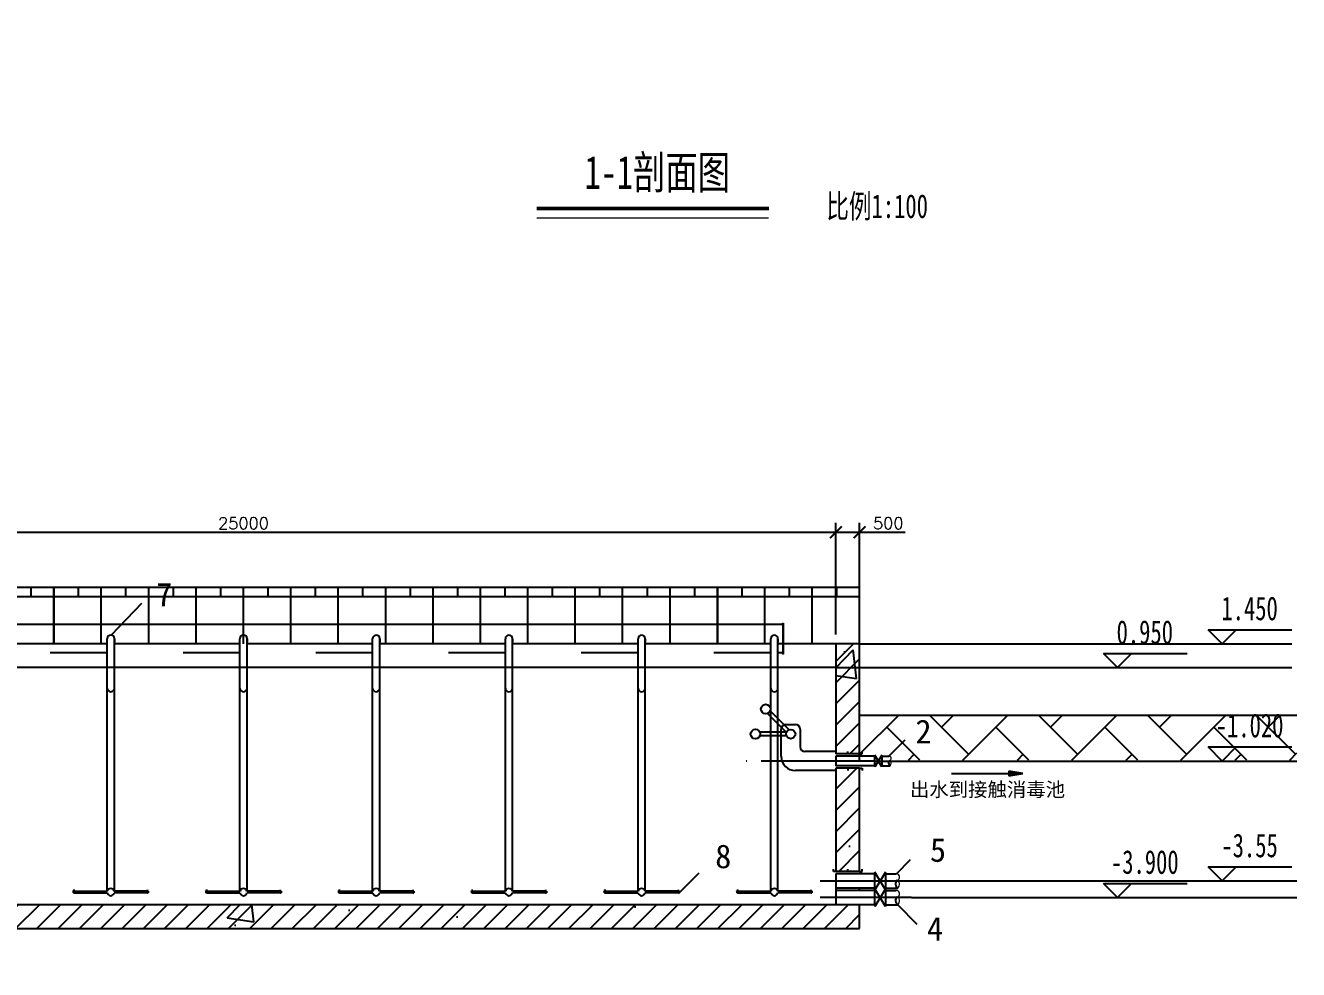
# Model space of a CAD drawing. Header units: millimetres. Extents: x -708 to 2021, y 59 to 1476.
# Drawn here: x 703.4 to 971.9, y 454.6 to 653.8 of the extents above; entities that cross this region are included whole.
import ezdxf

# ---------------------------------------------------------------- set-up
doc = ezdxf.new("R2010")
doc.units = ezdxf.units.MM
doc.linetypes.add('ACAD_ISO03W100', pattern=[30, 12, -18])
doc.linetypes.add('ACAD_ISO04W100', pattern=[30, 24, -3, 0, -3])
doc.layers.add('图层2', color=5, linetype='Continuous', lineweight=25, plot=False)
doc.styles.get("Standard").update_dxf_attribs({"font": 'txt', "bigfont": 'gbcbig.shx'})
doc.dimstyles.new('副本 ISO-25', dxfattribs={"dimtxt": 2.5, "dimasz": 2.5, "dimexe": 2, "dimexo": 2, "dimtad": 1, "dimlfac": 100, "dimtxsty": 'Standard', "dimblk": 'ARCHTICK', "dimcen": 2.5, "dimadec": 0, "dimazin": 0, "dimtfac": 1, "dimtmove": 0, "dimatfit": 3, "dimfxl": 1, "dimarcsym": 0})

# ---------------------------------------------------------------- blocks, each defined once
blk = doc.blocks.new('_ArchTick')
at = {"color": 0, "linetype": 'ByBlock', "const_width": 0.15}
blk.add_lwpolyline([(-0.5, -0.5), (0.5, 0.5)], dxfattribs=at)
blk = doc.blocks.new('*D14')
at = {"layer": '图层2', "color": 0, "lineweight": -2, "transparency": 16777216}
for p, q in [((624.35, 525.31), (624.35, 548.88)), ((874.35, 525.31), (874.35, 548.88)), ((624.35, 546.88), (874.35, 546.88))]:
    blk.add_line(p, q, dxfattribs=at)
at = {"layer": '图层2', "color": 0, "lineweight": -2, "transparency": 16777216, "xscale": 2.5, "yscale": 2.5, "zscale": 2.5, "rotation": 180}
blk.add_blockref('_ArchTick', (624.35, 546.88), dxfattribs=at)
at = {"layer": '图层2', "color": 0, "lineweight": -2, "transparency": 16777216, "xscale": 2.5, "yscale": 2.5, "zscale": 2.5}
blk.add_blockref('_ArchTick', (874.35, 546.88), dxfattribs=at)
at = {"layer": '图层2', "color": 0, "transparency": 16777216, "insert": (749.35, 548.76), "char_height": 2.5, "attachment_point": 5}
blk.add_mtext('25000', dxfattribs=at)
blk = doc.blocks.new('*D15')
at = {"layer": '图层2', "color": 0, "lineweight": -2, "transparency": 16777216}
for p, q in [((874.35, 525.31), (874.35, 548.88)), ((879.35, 525.31), (879.35, 548.88)), ((874.35, 546.88), (879.35, 546.88)), ((879.35, 546.88), (888.93, 546.88))]:
    blk.add_line(p, q, dxfattribs=at)
at = {"layer": '图层2', "color": 0, "lineweight": -2, "transparency": 16777216, "xscale": 2.5, "yscale": 2.5, "zscale": 2.5, "rotation": 180}
blk.add_blockref('_ArchTick', (874.35, 546.88), dxfattribs=at)
at = {"layer": '图层2', "color": 0, "lineweight": -2, "transparency": 16777216, "xscale": 2.5, "yscale": 2.5, "zscale": 2.5}
blk.add_blockref('_ArchTick', (879.35, 546.88), dxfattribs=at)
at = {"layer": '图层2', "color": 0, "transparency": 16777216, "insert": (885.39, 548.76), "char_height": 2.5, "attachment_point": 5}
blk.add_mtext('500', dxfattribs=at)

msp = doc.modelspace()

# ---------------------------------------------------------------- hatches: boundary and pattern name
h = msp.add_hatch()
h.set_pattern_fill('ANSI31', color=256, style=0)
h.paths.add_polyline_path([(571.27508, 726.22002), (566.27508, 726.22002), (566.27508, 673.87002), (571.27508, 673.87002)])
h.paths.add_polyline_path([(696.27508, 717.85431), (696.27508, 719.35431), (696.27508, 726.22002), (691.27508, 726.22002), (691.27508, 719.35431), (691.27508, 717.85431), (691.27508, 673.87002), (696.27508, 673.87002)])
h.paths.add_polyline_path([(683.82085, 671.22002), (641.68009, 671.22002), (643.45568, 666.22002), (686.39404, 666.22002)])
h.paths.add_polyline_path([(696.27508, 673.87002), (691.27508, 673.87002), (691.27508, 671.22002), (683.82085, 671.22002), (686.39404, 666.22002), (696.27508, 666.22002)])
h.paths.add_polyline_path([(641.68009, 671.22002), (631.27508, 671.22002), (631.27508, 666.22002), (643.45568, 666.22002)])
h.paths.add_polyline_path([(631.27508, 671.22002), (582.12404, 671.22002), (584.69723, 666.22002), (631.27508, 666.22002)])
h.paths.add_polyline_path([(582.12404, 671.22002), (571.27508, 671.22002), (571.27508, 673.87002), (566.27508, 673.87002), (566.27508, 666.22002), (584.69723, 666.22002)])
h.paths.add_polyline_path([(769.27516, 671.22002), (709.27516, 671.22002), (709.27516, 673.87002), (704.27516, 673.87002), (704.27516, 666.22002), (769.27516, 666.22002)])
h.paths.add_polyline_path([(709.27516, 717.85431), (709.27516, 719.35431), (709.27516, 726.22002), (704.27516, 726.22002), (704.27516, 719.35431), (704.27516, 717.85431), (704.27516, 673.87002), (709.27516, 673.87002)])
h.paths.add_polyline_path([(834.27516, 726.22002), (829.27516, 726.22002), (829.27516, 673.87002), (834.27516, 673.87002)])
h.paths.add_polyline_path([(769.27516, 671.22002), (769.27516, 666.22002), (834.27516, 666.22002), (834.27516, 673.87002), (829.27516, 673.87002), (829.27516, 671.22002)])
h.paths.add_polyline_path([(964.27516, 673.87002), (959.27516, 673.87002), (959.27516, 671.22002), (899.27516, 671.22002), (899.27516, 666.22002), (964.27516, 666.22002)])
h.paths.add_polyline_path([(899.27516, 671.22002), (839.27516, 671.22002), (839.27516, 673.87002), (834.27516, 673.87002), (834.27516, 666.22002), (899.27516, 666.22002)])
h.paths.add_polyline_path([(839.27516, 726.22002), (834.27516, 726.22002), (834.27516, 673.87002), (839.27516, 673.87002)])
h.paths.add_polyline_path([(964.27516, 717.85431), (964.27516, 719.35431), (964.27516, 726.22002), (959.27516, 726.22002), (959.27516, 719.35431), (959.27516, 717.85431), (959.27516, 673.87002), (964.27516, 673.87002)])
h.paths.add_polyline_path([(977.27524, 717.85431), (977.27524, 719.35431), (977.27524, 726.22002), (972.27524, 726.22002), (972.27524, 719.35431), (972.27524, 717.85431), (972.27524, 673.87002), (977.27524, 673.87002)])
h.paths.add_polyline_path([(1037.27524, 671.22002), (977.27524, 671.22002), (977.27524, 673.87002), (972.27524, 673.87002), (972.27524, 666.22002), (1037.27524, 666.22002)])
h.paths.add_polyline_path([(1102.27524, 671.22002), (1097.27524, 671.22002), (1037.27524, 671.22002), (1037.27524, 666.22002), (1102.27524, 666.22002)])
h.paths.add_polyline_path([(1102.27524, 708.22002), (1097.27524, 708.22002), (1097.27524, 673.87002), (1102.27524, 673.87002)])
h.paths.add_polyline_path([(1102.27524, 726.22002), (1097.27524, 726.22002), (1097.27524, 708.22002), (1102.27524, 708.22002)])
h.paths.add_polyline_path([(879.3503, 523.30714), (874.3503, 523.30714), (874.3503, 500.10714), (879.3503, 500.10714)])
h.paths.add_polyline_path([(879.3503, 497.10714), (874.3503, 497.10714), (874.3503, 475.30714), (879.3503, 475.30714)])
h.paths.add_polyline_path([(879.3503, 468.30714), (874.3503, 468.30714), (624.3503, 468.30714), (624.3503, 471.80714), (619.3503, 471.80714), (619.3503, 463.28757), (629.3503, 463.28757), (629.3503, 463.30714), (879.3503, 463.30714)])
h.paths.add_polyline_path([(624.3503, 509.80714), (619.3503, 509.80714), (619.3503, 474.80714), (624.3503, 474.80714)])
h.paths.add_polyline_path([(624.3503, 521.41107), (619.3503, 521.41107), (619.3503, 518.69142), (619.3503, 512.80714), (624.3503, 512.80714), (624.3503, 518.30714)])
h.paths.add_polyline_path([(624.3503, 523.30714), (619.3503, 523.30714), (619.3503, 521.41107), (624.3503, 521.41107)])
h = msp.add_hatch()
h.set_pattern_fill('AR-CONC', color=256, scale=0.25, style=0)
h.paths.add_polyline_path([(566.27508, 673.87002), (571.27508, 673.87002), (571.27508, 726.22002), (566.27508, 726.22002)])
h.paths.add_polyline_path([(566.27508, 666.22002), (677.85292, 666.22002), (680.42611, 671.22002), (571.27508, 671.22002), (571.27508, 673.87002), (566.27508, 673.87002)])
h.paths.add_polyline_path([(680.42611, 671.22002), (631.27508, 671.22002), (631.27508, 666.22002), (677.85292, 666.22002)], flags=16)
h.paths.add_polyline_path([(631.27508, 671.22002), (631.27508, 666.22002), (643.45568, 666.22002), (641.68009, 671.22002)], flags=0)
h.paths.add_polyline_path([(641.68009, 671.22002), (578.7293, 671.22002), (576.15611, 666.22002), (643.45568, 666.22002)], flags=16)
h.paths.add_polyline_path([(578.7293, 671.22002), (576.15611, 666.22002), (696.27508, 666.22002), (696.27508, 673.87002), (691.27508, 673.87002), (691.27508, 671.22002)])
h.paths.add_polyline_path([(691.27508, 673.87002), (696.27508, 673.87002), (696.27508, 717.85431), (696.27508, 719.35431), (696.27508, 726.22002), (691.27508, 726.22002), (691.27508, 719.35431), (691.27508, 717.85431)])
h.paths.add_polyline_path([(704.27516, 673.87002), (709.27516, 673.87002), (709.27516, 717.85431), (709.27516, 719.35431), (709.27516, 726.22002), (704.27516, 726.22002), (704.27516, 719.35431), (704.27516, 717.85431)])
h.paths.add_polyline_path([(709.27516, 671.22002), (709.27516, 673.87002), (704.27516, 673.87002), (704.27516, 666.22002), (769.27516, 666.22002), (769.27516, 671.22002)])
h.paths.add_polyline_path([(769.27516, 671.22002), (769.27516, 666.22002), (834.27516, 666.22002), (834.27516, 673.87002), (829.27516, 673.87002), (829.27516, 671.22002)])
h.paths.add_polyline_path([(829.27516, 673.87002), (834.27516, 673.87002), (834.27516, 726.22002), (829.27516, 726.22002)])
h.paths.add_polyline_path([(834.27516, 673.87002), (839.27516, 673.87002), (839.27516, 726.22002), (834.27516, 726.22002)])
h.paths.add_polyline_path([(839.27516, 671.22002), (839.27516, 673.87002), (834.27516, 673.87002), (834.27516, 666.22002), (899.27516, 666.22002), (899.27516, 671.22002)])
h.paths.add_polyline_path([(964.27516, 666.22002), (964.27516, 673.87002), (959.27516, 673.87002), (959.27516, 671.22002), (899.27516, 671.22002), (899.27516, 666.22002)])
h.paths.add_polyline_path([(959.27516, 673.87002), (964.27516, 673.87002), (964.27516, 717.85431), (964.27516, 719.35431), (964.27516, 726.22002), (959.27516, 726.22002), (959.27516, 719.35431), (959.27516, 717.85431)])
h.paths.add_polyline_path([(972.27524, 673.87002), (977.27524, 673.87002), (977.27524, 717.85431), (977.27524, 719.35431), (977.27524, 726.22002), (972.27524, 726.22002), (972.27524, 719.35431), (972.27524, 717.85431)])
h.paths.add_polyline_path([(1037.27524, 666.22002), (1037.27524, 671.22002), (977.27524, 671.22002), (977.27524, 673.87002), (972.27524, 673.87002), (972.27524, 666.22002)])
h.paths.add_polyline_path([(1102.27524, 666.22002), (1102.27524, 671.22002), (1097.27524, 671.22002), (1037.27524, 671.22002), (1037.27524, 666.22002)])
h.paths.add_polyline_path([(1102.27524, 708.22002), (1097.27524, 708.22002), (1097.27524, 673.87002), (1102.27524, 673.87002)])
h.paths.add_polyline_path([(1097.27524, 708.22002), (1102.27524, 708.22002), (1102.27524, 726.22002), (1097.27524, 726.22002)])
h.paths.add_polyline_path([(624.3503, 509.80714), (619.3503, 509.80714), (619.3503, 474.80714), (624.3503, 474.80714)])
h.paths.add_polyline_path([(619.3503, 512.80714), (624.3503, 512.80714), (624.3503, 518.30714), (624.3503, 521.41107), (619.3503, 521.41107), (619.3503, 518.69142)])
h.paths.add_polyline_path([(624.3503, 521.41107), (624.3503, 523.30714), (619.3503, 523.30714), (619.3503, 521.41107)])
h.paths.add_polyline_path([(624.3503, 468.30714), (624.3503, 471.80714), (619.3503, 471.80714), (619.3503, 463.28757), (879.3503, 463.28757), (879.3503, 468.30714), (874.3503, 468.30714)])
h.paths.add_polyline_path([(879.3503, 497.10714), (874.3503, 497.10714), (874.3503, 475.30714), (879.3503, 475.30714)])
h.paths.add_polyline_path([(879.3503, 523.30714), (874.3503, 523.30714), (874.3503, 500.10714), (879.3503, 500.10714)])
h = msp.add_hatch()
h.set_pattern_fill('AR-HBONE', color=256, scale=0.08, style=0)
h.paths.add_polyline_path([(619.3503, 508.80714), (562.78839, 508.80714), (562.78839, 498.80714), (619.3503, 498.80714)])
h.paths.add_polyline_path([(971.61031, 508.30714), (879.3503, 508.30714), (879.3503, 499.60714), (882.5403, 499.60714), (882.5403, 499.85714), (883.1703, 498.80714), (883.4103, 498.80714), (884.0403, 499.85714), (884.0403, 499.60714), (885.5403, 499.60714, -0.731989717), (885.87468, 498.80714), (955.64922, 498.80714), (952.87826, 501.60714), (958.81603, 501.60714), (956.04507, 498.80714), (971.61031, 498.80714)])
h.paths.add_polyline_path([(952.89773, 509.86595), (970.33773, 509.86595), (970.33773, 502.28023), (952.89773, 502.28023)], flags=9)
h.paths.add_polyline_path([(890.15772, 511.09654), (895.48629, 511.09654), (895.48629, 503.59654), (890.15772, 503.59654)], flags=9)
at = {"lineweight": -2}
msp.add_hatch(color=256, dxfattribs=at).paths.add_polyline_path([(910.78755, 495.46587), (913.78755, 495.96587), (910.78755, 496.46587)])
at = {"layer": '图层2'}
h = msp.add_hatch(dxfattribs=at)
h.set_pattern_fill('AR-CONC', color=256, style=0)
h.set_pattern_definition([(130, (1507.25, -161.83), (-182.185, -15.94), [19.05, -209.55]), (185, (1507.25, -161.83), (35.243, 191.057), [15.24, -167.64]), (79.549, (1492.07, -163.16), (-146.943, 175.117), [16.19, -178.09]), (133.816, (1507.25, -111.03), (-271.08, -42.042), [28.575, -314.325]), (83.364, (1484.66, -114.54), (-237.404, 247.426), [24.285, -267.135]), (188.816, (1507.25, -111.03), (-237.405, 247.425), [22.86, -251.46]), (159, (1481.85, -123.73), (-151.615, -102.266), [19.05, -209.55]), (214, (1481.85, -123.73), (-61.802, 184.188), [15.24, -167.64]), (108.549, (1469.22, -132.26), (-213.416, 81.923), [16.19, -178.09]), (142.5, (1507.25, -161.834), (-3.0886, 84.555), [0, -165.608, 0, -170.18, 0, -168.275]), (172.5, (1507.25, -161.83), (-66.82, 100.1806), [0, -97.028, 0, -161.798, 0, -64.135]), (212.5, (1563.89, -161.834), (-135.5906, -5.7287), [0, -63.5, 0, -198.12, 0, -262.89]), (222.5, (1589.29, -161.83), (-148.129, 25.426), [0, -82.55, 0, -131.572, 0, -186.69])])
h.paths.add_polyline_path([(619.3503, 468.30714), (619.3503, 512.69142), (624.3503, 512.69142), (624.3503, 508.30714), (624.3503, 468.30714), (874.3503, 468.30714), (874.3503, 523.30714), (879.3503, 523.30714), (879.3503, 463.30714), (629.3503, 463.30714), (629.3503, 463.28757), (624.3503, 463.28757), (619.3503, 463.28757)])
h.paths.add_polyline_path([(624.3503, 512.69142), (619.3503, 512.69142), (619.3503, 518.69142), (624.3503, 518.69142)])
h.paths.add_polyline_path([(619.3503, 518.69142), (619.3503, 523.30714), (624.3503, 523.30714), (624.3503, 518.69142)])
h.paths.add_polyline_path([(807.38786, 249.75615), (807.38786, 296.39043), (812.38786, 296.39043), (812.38786, 244.75615), (682.38786, 244.75615), (682.38786, 304.75615), (687.38786, 304.75615), (687.38786, 249.75615)])
h.paths.add_polyline_path([(807.38786, 304.75615), (812.38786, 304.75615), (812.38786, 297.89043), (807.38786, 297.89043)], flags=17)

# ---------------------------------------------------------------- linework, layer by layer
at = {"lineweight": 50}
msp.add_line((811.27293, 615.19462), (860.16065, 615.19462), dxfattribs=at)
at = {"lineweight": 0}
for p, q in [((811.2391, 613.19462), (860.1192, 613.19462)), ((874.3503, 523.30714), (874.3503, 500.10714)), ((874.3503, 523.30714), (879.3503, 523.30714)), ((879.3503, 500.10714), (879.3503, 523.30714)), ((874.3503, 497.10714), (874.3503, 475.30714)), ((879.3503, 475.30714), (879.3503, 497.10714)), ((874.3503, 474.80714), (874.3503, 468.30714)), ((879.3503, 471.30714), (879.3503, 471.80714)), ((874.3503, 468.30714), (624.3503, 468.30714)), ((879.3503, 463.30714), (879.3503, 468.30714)), ((629.3503, 463.30714), (879.3503, 463.30714))]:
    msp.add_line(p, q, dxfattribs=at)
for p, q in [((619.3503, 535.30714), (709.3503, 535.30714)), ((709.3503, 535.30714), (839.3503, 535.30714)), ((719.3503, 535.30714), (849.3503, 535.30714)), ((849.3503, 535.30714), (879.3503, 535.30714)), ((619.3503, 533.30714), (709.3503, 533.30714)), ((709.3503, 533.30714), (839.3503, 533.30714)), ((719.3503, 533.30714), (849.3503, 533.30714)), ((721.48192, 525.23326), (727.92954, 531.9023)), ((849.3503, 533.30714), (879.3503, 533.30714)), ((720.6003, 523.30714), (694.12159, 523.30714)), ((748.6003, 523.30714), (722.12159, 523.30714)), ((776.6003, 523.30714), (750.12159, 523.30714)), ((804.6003, 523.30714), (778.12159, 523.30714)), ((832.6003, 523.30714), (806.12159, 523.30714)), ((860.6003, 523.30714), (834.12159, 523.30714)), ((874.3503, 523.30714), (862.12159, 523.30714)), ((879.3503, 523.30714), (874.3503, 523.30714)), ((874.3503, 523.30714), (874.3503, 500.10714)), ((879.3503, 523.30714), (874.3503, 523.30714)), ((879.3503, 500.10714), (879.3503, 523.30714)), ((879.3503, 523.30714), (970.56232, 523.30714)), ((874.3503, 518.30714), (624.3503, 518.30714)), ((874.3503, 518.30714), (970.56232, 518.30714)), ((859.95605, 508.58513), (859.89702, 508.64417)), ((863.88214, 504.65905), (859.95605, 508.58513)), ((860.52174, 509.15082), (860.4627, 509.20985)), ((864.44782, 505.22473), (860.52174, 509.15082)), ((879.3503, 508.30714), (971.61031, 508.30714)), ((879.3503, 498.80714), (879.3503, 508.30714)), ((862.79973, 499.7323), (862.79973, 505.30714)), ((862.79973, 504.30714), (862.79973, 505.30714)), ((863.79973, 506.30714), (865.79973, 506.30714)), ((866.79973, 505.30714), (866.79973, 501.60714)), ((863.90206, 504.70714), (858.26625, 504.70714)), ((863.90206, 503.90714), (858.26625, 503.90714)), ((885.5403, 499.60714), (888.97724, 503.07589)), ((862.79973, 499.60714), (862.79973, 499.7323)), ((874.3503, 500.60714), (867.79973, 500.60714)), ((882.5403, 499.60714), (874.3503, 499.60714)), ((874.3503, 499.60714), (874.3503, 497.60714)), ((876.8503, 500.10714), (876.8503, 500.60714)), ((882.5403, 499.85714), (882.5403, 499.60714)), ((884.0403, 499.85714), (882.5403, 497.35714)), ((884.0403, 497.35714), (882.5403, 499.85714)), ((882.5403, 497.60714), (882.5403, 499.60714)), ((884.0403, 499.60714), (884.0403, 499.85714)), ((884.0403, 499.60714), (884.89824, 499.60714)), ((884.0403, 499.60714), (884.0403, 497.60714)), ((884.0403, 499.60714), (885.5403, 499.60714)), ((882.5403, 497.60714), (874.3503, 497.60714)), ((874.3503, 497.10714), (874.3503, 475.30714)), ((876.8503, 497.10714), (876.8503, 496.60714)), ((879.3503, 475.30714), (879.3503, 497.10714)), ((882.5403, 497.60714), (882.5403, 497.35714)), ((884.0403, 497.60714), (885.19222, 497.60714)), ((884.0403, 497.60714), (884.0403, 497.35714)), ((885.19222, 497.60714), (885.5502, 497.60714)), ((885.5502, 497.60714), (885.76845, 497.60714)), ((891.89286, 498.60714), (971.61031, 498.60714)), ((874.3503, 496.60714), (865.7825, 496.60714)), ((866.79973, 496.60714), (865.79973, 496.60714)), ((866.79973, 496.60714), (866.79973, 496.60714)), ((876.8503, 475.30714), (876.8503, 475.80714)), ((887.10084, 474.80983), (890.10391, 477.83012)), ((841.2753, 470.78214), (845.47558, 475.05618)), ((870.99101, 473.30714), (892.2423, 473.30714)), ((882.5403, 474.80714), (874.3503, 474.80714)), ((874.3503, 474.80714), (874.3503, 468.30714)), ((882.5403, 475.18214), (882.5403, 474.80714)), ((884.7903, 475.18214), (882.5403, 471.43214)), ((884.7903, 471.43214), (882.5403, 475.18214)), ((882.5403, 471.80714), (882.5403, 474.80714)), ((884.7903, 474.80714), (884.7903, 475.18214)), ((884.7903, 474.80714), (886.07721, 474.80714)), ((884.7903, 474.80714), (884.7903, 471.80714)), ((884.7903, 474.80714), (887.0403, 474.80714)), ((892.2423, 473.30714), (971.61031, 473.30714)), ((882.5403, 471.80714), (874.3503, 471.80714)), ((882.5403, 471.30714), (874.3503, 471.30714)), ((879.3503, 471.30714), (879.3503, 471.80714)), ((882.5403, 471.80714), (882.5403, 471.43214)), ((882.5403, 471.68214), (882.5403, 471.30714)), ((884.7903, 471.68214), (882.5403, 467.93214)), ((884.7903, 467.93214), (882.5403, 471.68214)), ((882.5403, 468.30714), (882.5403, 471.30714)), ((884.7903, 471.80714), (886.51817, 471.80714)), ((884.7903, 471.80714), (884.7903, 471.43214)), ((884.7903, 471.30714), (884.7903, 471.68214)), ((884.7903, 471.30714), (886.07721, 471.30714)), ((884.7903, 471.30714), (884.7903, 468.30714)), ((884.7903, 471.30714), (887.0403, 471.30714)), ((886.51817, 471.80714), (887.05515, 471.80714)), ((887.05515, 471.80714), (887.38253, 471.80714)), ((874.3503, 468.30714), (624.3503, 468.30714)), ((890.27944, 469.80714), (870.99101, 469.80714)), ((882.5403, 468.30714), (874.3503, 468.30714)), ((879.3503, 463.28757), (879.3503, 468.30714)), ((882.5403, 468.30714), (882.5403, 467.93214)), ((884.7903, 468.30714), (886.51817, 468.30714)), ((884.7903, 468.30714), (884.7903, 467.93214)), ((886.51817, 468.30714), (887.05515, 468.30714)), ((887.05515, 468.30714), (887.38253, 468.30714)), ((887.38253, 468.30714), (891.43881, 464.22026)), ((890.27944, 469.80714), (971.61031, 469.80714)), ((619.3503, 463.28757), (879.3503, 463.28757))]:
    msp.add_line(p, q)
at = {"lineweight": -2}
for p, q in [((704.486, 535.30714), (704.486, 533.30714)), ((709.3503, 523.30714), (709.3503, 535.30714)), ((709.3503, 535.30714), (709.3503, 523.30714)), ((714.486, 535.30714), (714.486, 533.30714)), ((719.3503, 523.30714), (719.3503, 535.30714)), ((724.486, 535.30714), (724.486, 533.30714)), ((724.486, 535.30714), (724.486, 533.30714)), ((729.3503, 523.30714), (729.3503, 535.30714)), ((734.486, 535.30714), (734.486, 533.30714)), ((739.3503, 523.30714), (739.3503, 535.30714)), ((744.486, 535.30714), (744.486, 533.30714)), ((749.3503, 523.30714), (749.3503, 535.30714)), ((754.486, 535.30714), (754.486, 533.30714)), ((759.3503, 523.30714), (759.3503, 535.30714)), ((759.3503, 523.30714), (759.3503, 535.30714)), ((764.486, 535.30714), (764.486, 533.30714)), ((769.3503, 523.30714), (769.3503, 535.30714)), ((774.486, 535.30714), (774.486, 533.30714)), ((779.3503, 523.30714), (779.3503, 535.30714)), ((784.486, 535.30714), (784.486, 533.30714)), ((789.3503, 523.30714), (789.3503, 535.30714)), ((794.486, 535.30714), (794.486, 533.30714)), ((799.3503, 523.30714), (799.3503, 535.30714)), ((804.486, 535.30714), (804.486, 533.30714)), ((809.3503, 523.30714), (809.3503, 535.30714)), ((814.486, 535.30714), (814.486, 533.30714)), ((819.3503, 523.30714), (819.3503, 535.30714)), ((824.486, 535.30714), (824.486, 533.30714)), ((829.3503, 523.30714), (829.3503, 535.30714)), ((834.486, 535.30714), (834.486, 533.30714)), ((839.3503, 523.30714), (839.3503, 535.30714)), ((844.486, 535.30714), (844.486, 533.30714)), ((849.3503, 523.30714), (849.3503, 535.30714)), ((849.3503, 535.30714), (849.3503, 523.30714)), ((854.486, 535.30714), (854.486, 533.30714)), ((859.3503, 523.30714), (859.3503, 535.30714)), ((864.486, 535.30714), (864.486, 533.30714)), ((864.486, 535.30714), (864.486, 533.30714)), ((869.3503, 523.30714), (869.3503, 535.30714)), ((874.486, 535.30714), (874.486, 533.30714)), ((879.3503, 523.30714), (879.3503, 535.30714)), ((898.74344, 495.96587), (910.78755, 495.96587)), ((910.78755, 496.46587), (910.78755, 495.46587)), ((913.78755, 495.96587), (910.78755, 496.46587)), ((910.78755, 495.46587), (913.78755, 495.96587))]:
    msp.add_line(p, q, dxfattribs=at)
at = {"lineweight": 25}
for p, q in [((952.87826, 526.30714), (962.56232, 526.30714)), ((955.84714, 523.30714), (952.87826, 526.30714)), ((955.84714, 523.30714), (958.81603, 526.30714)), ((962.56232, 526.30714), (967.56232, 526.30714)), ((967.56232, 526.30714), (970.56232, 526.30714)), ((930.76869, 521.30714), (940.45276, 521.30714)), ((933.73758, 518.30714), (930.76869, 521.30714)), ((933.73758, 518.30714), (936.70647, 521.30714)), ((940.45276, 521.30714), (945.45276, 521.30714)), ((945.45276, 521.30714), (948.45276, 521.30714)), ((952.87826, 501.60714), (962.56232, 501.60714)), ((955.84714, 498.60714), (952.87826, 501.60714)), ((955.84714, 498.60714), (958.81603, 501.60714)), ((962.56232, 501.60714), (967.56232, 501.60714)), ((967.56232, 501.60714), (970.56232, 501.60714)), ((952.87826, 476.30714), (962.56232, 476.30714)), ((955.84714, 473.30714), (952.87826, 476.30714)), ((955.84714, 473.30714), (958.81603, 476.30714)), ((962.56232, 476.30714), (967.56232, 476.30714)), ((967.56232, 476.30714), (970.56232, 476.30714)), ((930.76869, 472.80714), (940.45276, 472.80714)), ((933.73758, 469.80714), (930.76869, 472.80714)), ((933.73758, 469.80714), (936.70647, 472.80714)), ((940.45276, 472.80714), (945.45276, 472.80714)), ((945.45276, 472.80714), (948.45276, 472.80714))]:
    msp.add_line(p, q, dxfattribs=at)
for centre, radius in [((859.53179, 509.57508), 1), ((857.34973, 504.30714), 1), ((864.79973, 504.30714), 0.98276)]:
    msp.add_circle(centre, radius)
for centre, radius, start, end in [((863.79973, 505.30714), 1, 90, 180), ((865.79973, 505.30714), 1, 0, 90), ((865.79973, 499.60714), 3, 180, 270), ((867.79973, 501.60714), 1, 180, 270)]:
    msp.add_arc(centre, radius, start, end)
at = {"lineweight": 0}
for centre, radius, start, end in [((885.58066, 499.15413), 0.45481, 282.990295, 95.0910891), ((885.19725, 498.20313), 0.82552, 313.7833776, 42.3866), ((887.10084, 474.12762), 0.68221, 282.990295, 95.0910891), ((886.52573, 472.70112), 1.23827, 313.7833776, 42.3866), ((887.10084, 470.62762), 0.68221, 282.990295, 95.0910891), ((886.52573, 469.20112), 1.23827, 313.7833776, 42.3866)]:
    msp.add_arc(centre, radius, start, end, dxfattribs=at)
at = {"layer": '图层2'}
for p, q in [((862.12159, 527.41107), (612.28147, 527.41107)), ((863.12159, 527.41107), (862.12159, 527.41107)), ((863.12159, 527.41107), (863.12159, 527.66107)), ((863.12159, 527.66107), (863.22159, 527.66107)), ((863.12159, 527.41107), (863.12159, 521.41107)), ((863.22159, 527.66107), (863.22159, 521.41107)), ((720.6003, 518.30714), (720.6003, 524.41107)), ((722.12159, 518.30714), (722.12159, 524.41107)), ((722.12159, 524.41107), (722.12159, 523.66107)), ((748.6003, 518.30714), (748.6003, 524.41107)), ((750.12159, 518.30714), (750.12159, 524.41107)), ((750.12159, 524.41107), (750.12159, 523.66107)), ((776.6003, 518.30714), (776.6003, 524.41107)), ((778.12159, 518.30714), (778.12159, 524.41107)), ((778.12159, 524.41107), (778.12159, 523.66107)), ((804.6003, 518.30714), (804.6003, 524.41107)), ((806.12159, 518.30714), (806.12159, 524.41107)), ((806.12159, 524.41107), (806.12159, 523.66107)), ((832.6003, 518.30714), (832.6003, 524.41107)), ((834.12159, 518.30714), (834.12159, 524.41107)), ((834.12159, 524.41107), (834.12159, 523.66107)), ((860.6003, 518.30714), (860.6003, 524.41107)), ((862.12159, 518.30714), (862.12159, 524.41107)), ((862.12159, 524.41107), (862.12159, 523.66107)), ((863.12159, 521.41107), (862.12159, 521.41107)), ((863.12159, 521.16107), (863.12159, 521.41107)), ((863.22159, 521.16107), (863.12159, 521.16107)), ((863.22159, 521.41107), (863.22159, 521.16107)), ((720.6003, 471.13214), (720.6003, 518.30714)), ((722.12159, 471.13214), (722.12159, 518.30714)), ((748.6003, 471.13214), (748.6003, 518.30714)), ((750.12159, 471.13214), (750.12159, 518.30714)), ((776.6003, 471.13214), (776.6003, 518.30714)), ((778.12159, 471.13214), (778.12159, 518.30714)), ((804.6003, 471.13214), (804.6003, 518.30714)), ((806.12159, 471.13214), (806.12159, 518.30714)), ((832.6003, 471.13214), (832.6003, 518.30714)), ((834.12159, 471.13214), (834.12159, 518.30714)), ((860.6003, 471.13214), (860.6003, 518.30714)), ((862.12159, 471.13214), (862.12159, 518.30714)), ((722.12159, 513.25026), (722.12159, 514.75026)), ((750.12159, 513.25026), (750.12159, 514.75026)), ((778.12159, 513.25026), (778.12159, 514.75026)), ((806.12159, 513.25026), (806.12159, 514.75026)), ((834.12159, 513.25026), (834.12159, 514.75026)), ((862.12159, 513.25026), (862.12159, 514.75026)), ((879.3503, 500.10714), (874.3503, 500.10714)), ((879.3503, 500.10714), (879.8503, 500.10714)), ((879.8503, 500.10714), (879.8503, 500.60714)), ((879.3503, 497.10714), (874.3503, 497.10714)), ((879.3503, 497.10714), (879.8503, 497.10714)), ((879.8503, 497.10714), (879.8503, 496.60714)), ((873.8503, 475.30714), (873.8503, 475.80714)), ((879.8503, 475.30714), (879.8503, 475.80714)), ((874.3503, 475.30714), (873.8503, 475.30714)), ((879.3503, 475.30714), (874.3503, 475.30714)), ((879.3503, 475.30714), (879.8503, 475.30714)), ((713.7753, 471.30714), (713.4253, 471.30714)), ((713.6003, 470.95714), (713.4253, 471.30714)), ((713.5128, 471.13214), (713.4253, 471.13214)), ((713.4253, 471.13214), (713.4253, 470.78214)), ((713.6003, 470.78214), (713.4253, 470.78214)), ((713.6003, 470.95714), (713.7753, 471.30714)), ((713.6003, 470.78214), (720.62101, 470.78214)), ((713.6878, 471.13214), (720.62101, 471.13214)), ((729.0128, 471.13214), (722.0796, 471.13214)), ((729.1003, 470.78214), (722.0796, 470.78214)), ((728.9253, 471.30714), (729.2753, 471.30714)), ((729.1003, 470.95714), (728.9253, 471.30714)), ((729.1003, 470.95714), (729.2753, 471.30714)), ((729.1003, 470.78214), (729.2753, 470.78214)), ((729.1878, 471.13214), (729.2753, 471.13214)), ((729.2753, 471.13214), (729.2753, 470.78214)), ((741.7753, 471.30714), (741.4253, 471.30714)), ((741.6003, 470.95714), (741.4253, 471.30714)), ((741.5128, 471.13214), (741.4253, 471.13214)), ((741.4253, 471.13214), (741.4253, 470.78214)), ((741.6003, 470.78214), (741.4253, 470.78214)), ((741.6003, 470.95714), (741.7753, 471.30714)), ((741.6003, 470.78214), (748.62101, 470.78214)), ((741.6878, 471.13214), (748.62101, 471.13214)), ((757.0128, 471.13214), (750.0796, 471.13214)), ((757.1003, 470.78214), (750.0796, 470.78214)), ((756.9253, 471.30714), (757.2753, 471.30714)), ((757.1003, 470.95714), (756.9253, 471.30714)), ((757.1003, 470.95714), (757.2753, 471.30714)), ((757.1003, 470.78214), (757.2753, 470.78214)), ((757.1878, 471.13214), (757.2753, 471.13214)), ((757.2753, 471.13214), (757.2753, 470.78214)), ((769.7753, 471.30714), (769.4253, 471.30714)), ((769.6003, 470.95714), (769.4253, 471.30714)), ((769.5128, 471.13214), (769.4253, 471.13214)), ((769.4253, 471.13214), (769.4253, 470.78214)), ((769.6003, 470.78214), (769.4253, 470.78214)), ((769.6003, 470.95714), (769.7753, 471.30714)), ((769.6003, 470.78214), (776.62101, 470.78214)), ((769.6878, 471.13214), (776.62101, 471.13214)), ((785.0128, 471.13214), (778.0796, 471.13214)), ((785.1003, 470.78214), (778.0796, 470.78214)), ((784.9253, 471.30714), (785.2753, 471.30714)), ((785.1003, 470.95714), (784.9253, 471.30714)), ((785.1003, 470.95714), (785.2753, 471.30714)), ((785.1003, 470.78214), (785.2753, 470.78214)), ((785.1878, 471.13214), (785.2753, 471.13214)), ((785.2753, 471.13214), (785.2753, 470.78214)), ((797.7753, 471.30714), (797.4253, 471.30714)), ((797.6003, 470.95714), (797.4253, 471.30714)), ((797.5128, 471.13214), (797.4253, 471.13214)), ((797.4253, 471.13214), (797.4253, 470.78214)), ((797.6003, 470.78214), (797.4253, 470.78214)), ((797.6003, 470.95714), (797.7753, 471.30714)), ((797.6003, 470.78214), (804.62101, 470.78214)), ((797.6878, 471.13214), (804.62101, 471.13214)), ((813.0128, 471.13214), (806.0796, 471.13214)), ((813.1003, 470.78214), (806.0796, 470.78214)), ((812.9253, 471.30714), (813.2753, 471.30714)), ((813.1003, 470.95714), (812.9253, 471.30714)), ((813.1003, 470.95714), (813.2753, 471.30714)), ((813.1003, 470.78214), (813.2753, 470.78214)), ((813.1878, 471.13214), (813.2753, 471.13214)), ((813.2753, 471.13214), (813.2753, 470.78214)), ((825.7753, 471.30714), (825.4253, 471.30714)), ((825.6003, 470.95714), (825.4253, 471.30714)), ((825.5128, 471.13214), (825.4253, 471.13214)), ((825.4253, 471.13214), (825.4253, 470.78214)), ((825.6003, 470.78214), (825.4253, 470.78214)), ((825.6003, 470.95714), (825.7753, 471.30714)), ((825.6003, 470.78214), (832.62101, 470.78214)), ((825.6878, 471.13214), (832.62101, 471.13214)), ((841.0128, 471.13214), (834.0796, 471.13214)), ((841.1003, 470.78214), (834.0796, 470.78214)), ((840.9253, 471.30714), (841.2753, 471.30714)), ((841.1003, 470.95714), (840.9253, 471.30714)), ((841.1003, 470.95714), (841.2753, 471.30714)), ((841.1003, 470.78214), (841.2753, 470.78214)), ((841.1878, 471.13214), (841.2753, 471.13214)), ((841.2753, 471.13214), (841.2753, 470.78214)), ((853.7753, 471.30714), (853.4253, 471.30714)), ((853.6003, 470.95714), (853.4253, 471.30714)), ((853.5128, 471.13214), (853.4253, 471.13214)), ((853.4253, 471.13214), (853.4253, 470.78214)), ((853.6003, 470.78214), (853.4253, 470.78214)), ((853.6003, 470.95714), (853.7753, 471.30714)), ((853.6003, 470.78214), (860.62101, 470.78214)), ((853.6878, 471.13214), (860.62101, 471.13214)), ((869.0128, 471.13214), (862.0796, 471.13214)), ((869.1003, 470.78214), (862.0796, 470.78214)), ((868.9253, 471.30714), (869.2753, 471.30714)), ((869.1003, 470.95714), (868.9253, 471.30714)), ((869.1878, 471.13214), (869.0128, 471.13214)), ((869.1003, 470.95714), (869.2753, 471.30714)), ((869.1003, 470.95714), (869.1003, 471.13214)), ((869.1003, 470.95714), (869.1003, 470.78214)), ((869.1003, 470.78214), (869.2753, 470.78214)), ((869.1878, 471.13214), (869.2753, 471.13214)), ((869.2753, 471.13214), (869.2753, 470.78214))]:
    msp.add_line(p, q, dxfattribs=at)
at = {"layer": '图层2', "linetype": 'ACAD_ISO03W100'}
for p, q in [((720.6003, 521.41107), (694.12159, 521.41107)), ((748.6003, 521.41107), (722.12159, 521.41107)), ((776.6003, 521.41107), (750.12159, 521.41107)), ((804.6003, 521.41107), (778.12159, 521.41107)), ((832.6003, 521.41107), (806.12159, 521.41107)), ((860.6003, 521.41107), (834.12159, 521.41107))]:
    msp.add_line(p, q, dxfattribs=at)
at = {"layer": '图层2', "color": 0, "linetype": 'ACAD_ISO04W100'}
for q in [(852.50959, 498.60714), (891.89286, 498.60714)]:
    msp.add_line((882.5403, 498.60714), q, dxfattribs=at)
at = {"layer": '图层2'}
for centre, radius, start, end in [((721.36095, 524.41107), 0.76065, 0, 180), ((749.36095, 524.41107), 0.76065, 0, 180), ((777.36095, 524.41107), 0.76065, 0, 180), ((805.36095, 524.41107), 0.76065, 0, 180), ((833.36095, 524.41107), 0.76065, 0, 180), ((861.36095, 524.41107), 0.76065, 0, 180), ((721.36095, 514.00026), 0.76065, 180, 0), ((749.36095, 514.00026), 0.76065, 180, 0), ((777.36095, 514.00026), 0.76065, 180, 0), ((805.36095, 514.00026), 0.76065, 180, 0), ((833.36095, 514.00026), 0.76065, 180, 0), ((861.36095, 514.00026), 0.76065, 180, 0), ((721.3503, 470.95714), 0.75, 13.4933988, 166.5066012), ((721.3503, 470.95714), 0.75, 193.4933988, 346.5066012), ((749.3503, 470.95714), 0.75, 13.4933988, 166.5066012), ((749.3503, 470.95714), 0.75, 193.4933988, 346.5066012), ((777.3503, 470.95714), 0.75, 13.4933988, 166.5066012), ((777.3503, 470.95714), 0.75, 193.4933988, 346.5066012), ((805.3503, 470.95714), 0.75, 13.4933988, 166.5066012), ((805.3503, 470.95714), 0.75, 193.4933988, 346.5066012), ((833.3503, 470.95714), 0.75, 13.4933988, 166.5066012), ((833.3503, 470.95714), 0.75, 193.4933988, 346.5066012), ((861.3503, 470.95714), 0.75, 13.4933988, 166.5066012), ((861.3503, 470.95714), 0.75, 193.4933988, 346.5066012)]:
    msp.add_arc(centre, radius, start, end, dxfattribs=at)
at = {"layer": '图层2', "color": 0}
for centre, radius in [((886.16003, 498.19272), 0.70444), ((887.96989, 472.6855), 1.05665), ((887.96989, 469.1855), 1.05665)]:
    msp.add_arc(centre, radius, 132.6346558, 236.2295677, dxfattribs=at)

# ---------------------------------------------------------------- texts
at = {"lineweight": 0}
for s, insert, char_height, width, attachment_point in [('{\\fFangSong|b0|i0|c134|p49;\\W0.714;1-1剖面图}', (836.66373, 626.29834), 7, 137.633324, 2), ('{\\fFangSong|b0|i0|c134|p49;\\W0.7;比例1:100}', (883.03509, 618.16459), 5, 71.4710048, 2), ('{\\fFangSong|b0|i0|c134|p49;7}', (732.63041, 533.71656), 5, 30, 5), ('{\\fFangSong|b0|i0|c134|p49;2}', (892.822, 504.84654), 5, 30, 5), ('{\\fFangSong|b0|i0|c134|p49;8}', (850.57438, 478.46585), 5, 30, 5), ('{\\fFangSong|b0|i0|c134|p49;5}', (895.88489, 479.80714), 5, 30, 5), ('{\\fFangSong|b0|i0|c134|p49;4}', (895.24161, 463.2083), 5, 30, 5)]:
    msp.add_mtext(s, dxfattribs=dict(at, insert=insert, char_height=char_height, width=width, attachment_point=attachment_point))
at = {"lineweight": 25, "char_height": 5, "width": 30, "attachment_point": 2}
for s, insert in [('{\\fFangSong|b0|i0|c134|p49;\\W0.7;1.450}', (961.61773, 533.31595)), ('{\\fFangSong|b0|i0|c134|p49;\\W0.7;0.950}', (939.50817, 528.31595)), ('{\\fFangSong|b0|i0|c134|p49;\\W0.7;-1.020}', (961.61773, 508.61595)), ('{\\fFangSong|b0|i0|c134|p49;\\W0.7;-3.55}', (961.61773, 483.31595)), ('{\\fFangSong|b0|i0|c134|p49;\\W0.7;-3.900}', (939.50817, 479.81595))]:
    msp.add_mtext(s, dxfattribs=dict(at, insert=insert))
at = {"lineweight": -2, "insert": (889.95224, 494.09992), "char_height": 3, "width": 39.9924799, "attachment_point": 1}
msp.add_mtext('{\\fFangSong|b1|i0|c134|p49;出水到接触消毒池}', dxfattribs=at)

# ---------------------------------------------------------------- dimensions: what is measured, and where the dimension line sits
at = {"layer": '图层2'}
for base, p1, p2, picture, middle in [((874.3503, 546.88167), (624.3503, 523.30714), (874.3503, 523.30714), '*D14', (749.3503, 548.75667)), ((879.3503, 546.88167), (874.3503, 523.30714), (879.3503, 523.30714), '*D15', (885.39197, 548.75667))]:
    dim = msp.add_linear_dim(base=base, p1=p1, p2=p2, dimstyle='副本 ISO-25', dxfattribs=at)
    dim.commit()
    dim.dimension.update_dxf_attribs({"geometry": picture, "text_midpoint": middle})

doc.saveas('drawing.dxf')
